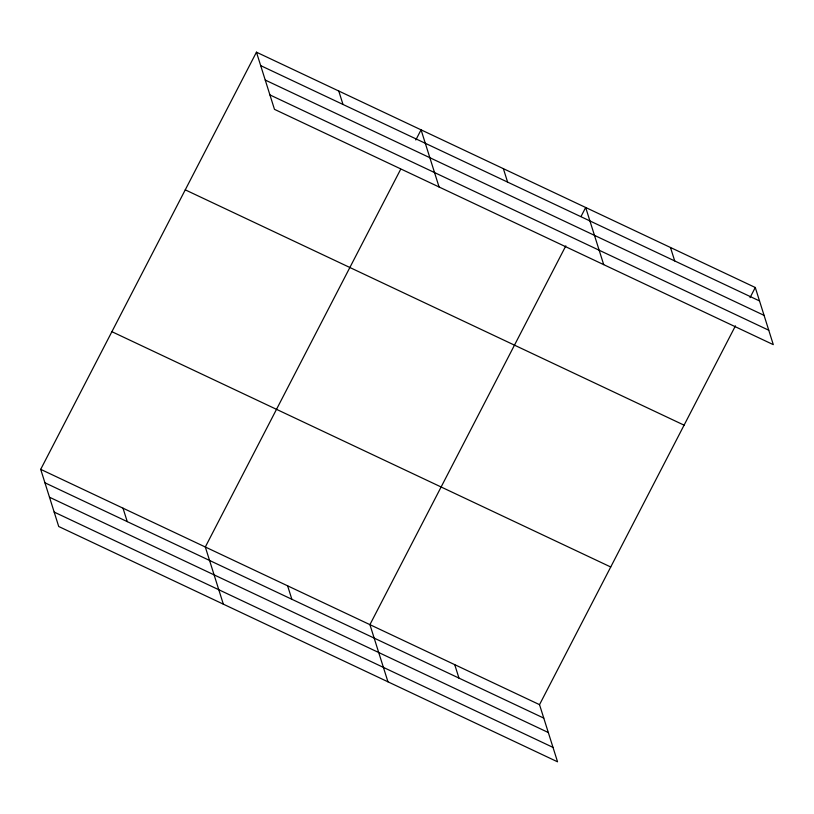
<?xml version="1.0" encoding="UTF-8"?>
<svg xmlns="http://www.w3.org/2000/svg" width="814" height="814" viewBox="0 0 814 814"><rect width="100%" height="100%" fill="white"/><g stroke="black" fill="none" stroke-linecap="round" stroke-linejoin="round"><path stroke-width="1.22" d="M735.439 325.865L539.529 704.659L557.549 761.812L58.72 526.505L40.7 469.352L256.451 52.188L755.28 287.495L773.3 344.648L274.471 109.341L256.451 52.188M400.641 169.332L205.311 546.998L223.331 604.161M415.812 139.988L421.062 129.833L439.082 186.996M565.832 245.859L369.922 624.653L387.952 681.806M581.013 216.514L585.673 207.489L603.703 264.642M750.03 297.649L755.28 287.495M260.694 65.629L759.523 300.946M265.242 80.057L764.071 315.364M269.922 94.912L768.752 330.23M185.256 189.845L684.086 425.162M111.894 331.685L610.724 566.992M40.7 469.352L539.529 704.659M44.943 482.794L543.772 718.111M49.491 497.222L548.321 732.529M54.172 512.077L553.001 747.394M670.482 247.497L674.714 260.938M503.367 168.661L507.61 182.112M338.756 91.015L342.999 104.457M454.731 664.662L458.964 678.103M287.617 585.826L291.86 599.277M123.006 508.18L127.249 521.621"/></g></svg>
